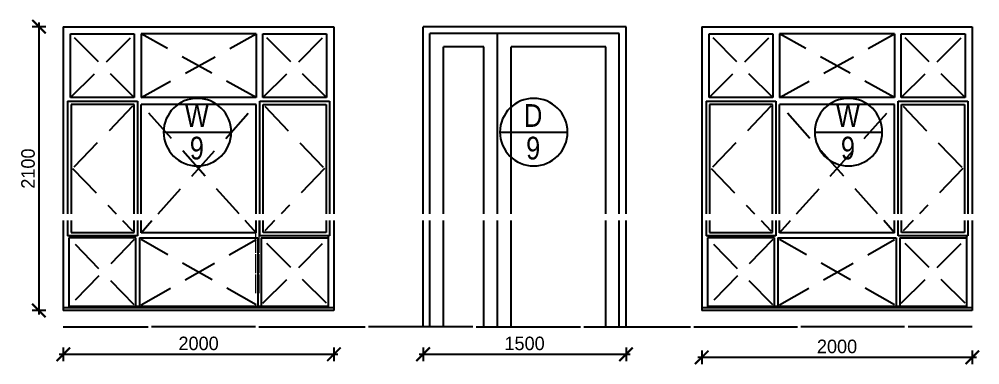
# Model space of a CAD drawing. Header units: millimetres. Extents: x -276609 to 1081398, y -453808 to 472098.
# Drawn here: x 505686 to 512787, y 157244 to 159801 of the extents above; entities that cross this region are included whole.
import ezdxf
from ezdxf.enums import TextEntityAlignment as Align

# ---------------------------------------------------------------- set-up
doc = ezdxf.new("R2010")
doc.units = ezdxf.units.MM
doc.header["$MEASUREMENT"] = 0
doc.linetypes.add('DASHED2', pattern=[0.375, 0.25, -0.125])
for name, color, linetype in [('A-Anno Tags', 6, 'Continuous'), ('A-Ele 10', 3, 'Continuous'), ('A-Elevation', 4, 'Continuous')]:
    doc.layers.add(name, color=color, linetype=linetype)
for name, color, linetype, lineweight in [('A-Detail Lines', 241, 'Continuous', 25), ('A-DTLS-Elevation', 4, 'Continuous', 25), ('ele l', 6, 'Continuous', 9)]:
    doc.layers.add(name, color=color, linetype=linetype, lineweight=lineweight)
doc.styles.add('RM-NAME', font='arial.ttf', dxfattribs={"width": 0.8})
doc.styles.get("Standard").update_dxf_attribs({"font": ''})
doc.styles.get('Standard').set_extended_font_data('Gill Sans MT')
doc.dimstyles.new('IIITD_WD_M @ 100', dxfattribs={"dimscale": 100, "dimtxt": 1, "dimasz": 1, "dimexe": 0.5, "dimexo": 0.25, "dimgap": 0.3, "dimtad": 1, "dimdec": 0, "dimrnd": 1, "dimzin": 0, "dimdsep": 46, "dimtxsty": 'Standard', "dimblk": 'ARCHTICK', "dimcen": 0.2, "dimdle": 0.3, "dimclrd": 256, "dimclre": 256, "dimclrt": 256, "dimadec": 0, "dimazin": 0, "dimtfac": 1, "dimtdec": 0, "dimtofl": 0, "dimtmove": 0, "dimatfit": 0, "dimfxl": 0.5, "dimfxlon": 1, "dimtolj": 1, "dimtzin": 0, "dimlwd": -1, "dimlwe": -1, "dimarcsym": 0})

# ---------------------------------------------------------------- blocks, each defined once
blk = doc.blocks.new('V_NO')
blk.add_line((250, 0), (-250, 0))
blk.add_circle((0, 0), 250)
at = {"style": 'RM-NAME', "width": 0.8}
for tag, p in [('D_W', (3.7, 39)), ('DW_NO', (3.7, -202))]:
    blk.add_attdef(tag, text='', height=168, dxfattribs=at).set_placement(p, align=Align.CENTER)
at = {"style": 'RM-NAME', "width": 0.8, "flags": 1}
for tag, p in [('WIDTH', (10.8, -444.6)), ('LINTEL_LVL', (10.8, -632.9)), ('SILL_LVL', (17.7, -868.7)), ('DOOR_MATERIAL', (17.7, -1117.4)), ('HINGES', (17.7, -1381)), ('HANDLE', (17.7, -1613.3)), ('LATCH', (17.7, -1911.6)), ('SWING', (17.7, -2141.7)), ('SPEC1', (17.7, -2422.8)), ('SPEC2', (17.7, -2647.2)), ('SPEC3', (17.7, -2900.7))]:
    blk.add_attdef(tag, text='', height=168, dxfattribs=at).set_placement(p, align=Align.CENTER)
blk = doc.blocks.new('wegtwtherhy')
at = {"layer": 'A-Detail Lines', "linetype": 'DASHED2', "ltscale": 1000}
for p, q in [((-91226, 101737.6), (-90755, 102208.6)), ((-90755, 101737.6), (-91226, 102208.6)), ((-89854.8, 101737.6), (-90705.2, 102208.6)), ((-90705.2, 101737.6), (-89854.8, 102208.6)), ((-89334, 101737.6), (-89805, 102208.6)), ((-89805, 101737.6), (-89334, 102208.6)), ((-90769, 101673.6), (-91211, 101212.6)), ((-89980.1, 100877.6), (-90705.2, 101687.6)), ((-90579.9, 100877.6), (-89854.8, 101687.6)), ((-89791, 101673.6), (-89349, 101212.6)), ((-91211, 101212.6), (-90889.8, 100877.6)), ((-89349, 101212.6), (-89670.2, 100877.6)), ((-90841.9, 100827.6), (-90769, 100751.6)), ((-90705.2, 100737.6), (-90624.6, 100827.6)), ((-89854.8, 100737.6), (-89935.3, 100827.6)), ((-89718.1, 100827.6), (-89791, 100751.6)), ((-90755, 100203.6), (-91226, 100687.2)), ((-90755, 100686.8), (-91226, 100203.6)), ((-89854.8, 100203.6), (-90705.2, 100687.6)), ((-90705.2, 100203.6), (-89854.8, 100687.6)), ((-89334, 100216.2), (-89805, 100687.2)), ((-89805, 100216.2), (-89334, 100687.2))]:
    blk.add_line(p, q, dxfattribs=at)
at = {"layer": 'A-Ele 10'}
for p, q in [((-91280, 102262.6), (-89280, 102262.6)), ((-91280, 102262.6), (-91280, 100877.6)), ((-89280, 102262.6), (-89280, 100877.6)), ((-91280, 100827.6), (-91280, 100162.6)), ((-89280, 100827.6), (-89280, 100162.6)), ((-89280, 100181.6), (-91280, 100181.6)), ((-89280, 100162.6), (-91280, 100162.6))]:
    blk.add_line(p, q, dxfattribs=at)
at = {"layer": 'A-Elevation'}
for p, q in [((-91226, 102208.6), (-90755, 102208.6)), ((-91226, 101737.6), (-91226, 102208.6)), ((-90755, 102208.6), (-90755, 101737.6)), ((-90705.2, 102208.6), (-90705.2, 101737.6)), ((-89854.8, 102208.6), (-90705.2, 102208.6)), ((-89854.8, 102208.6), (-89854.8, 101737.6)), ((-89805, 102208.6), (-89334, 102208.6)), ((-89805, 101737.6), (-89805, 102208.6)), ((-89334, 102208.6), (-89334, 101737.6)), ((-91248, 101710.6), (-90732, 101710.6)), ((-91248, 101710.6), (-91248, 100877.6)), ((-90755, 101737.6), (-91226, 101737.6)), ((-90732, 101710.6), (-90732, 100877.6)), ((-89854.8, 101737.6), (-90705.2, 101737.6)), ((-89828, 101710.6), (-89312, 101710.6)), ((-89828, 100877.6), (-89828, 101710.6)), ((-89334, 101737.6), (-89805, 101737.6)), ((-89312, 101710.6), (-89312, 100877.6)), ((-90757, 101685.6), (-91223, 101685.6)), ((-91223, 101685.6), (-91223, 100877.6)), ((-90757, 100877.6), (-90757, 101685.6)), ((-89854.8, 101687.6), (-90705.2, 101687.6)), ((-90705.2, 100877.6), (-90705.2, 101687.6)), ((-89854.8, 100877.6), (-89854.8, 101687.6)), ((-89803, 101685.6), (-89337, 101685.6)), ((-89803, 100877.6), (-89803, 101685.6)), ((-89337, 101685.6), (-89337, 100877.6)), ((-91248, 100827.6), (-91248, 100714.6)), ((-91223, 100827.6), (-91223, 100739.6)), ((-90757, 100739.6), (-90757, 100827.6)), ((-90732, 100827.6), (-90732, 100714.6)), ((-90705.2, 100737.6), (-90705.2, 100827.6)), ((-89854.8, 100737.6), (-89854.8, 100827.6)), ((-89828, 100714.6), (-89828, 100827.6)), ((-89803, 100739.6), (-89803, 100827.6)), ((-89337, 100827.6), (-89337, 100739.6)), ((-89312, 100827.6), (-89312, 100714.6)), ((-90732, 100714.6), (-91248, 100714.6)), ((-91238, 100699.2), (-91238, 100191.6)), ((-90743, 100699.2), (-91238, 100699.2)), ((-91223, 100739.6), (-90757, 100739.6)), ((-90743, 100191.6), (-90743, 100699.2)), ((-90717, 100699.6), (-90717, 100191.6)), ((-90717, 100699.6), (-89843, 100699.6)), ((-89854.8, 100737.6), (-90705.2, 100737.6)), ((-89843, 100699.6), (-89843, 100191.6)), ((-89312, 100714.6), (-89828, 100714.6)), ((-89817, 100699.6), (-89817, 100191.6)), ((-89817, 100699.6), (-89322, 100699.6)), ((-89337, 100739.6), (-89803, 100739.6)), ((-89322, 100714.6), (-89322, 100191.6)), ((-89322, 100191.6), (-91238, 100191.6))]:
    blk.add_line(p, q, dxfattribs=at)
blk = doc.blocks.new('trhtrjjyukyi')
at = {"layer": 'A-DTLS-Elevation'}
for p, q in [((-81740, 93677.6), (-81740, 95012.6)), ((-81740, 95012.6), (-80340, 95012.6)), ((-80840, 93677.6), (-80840, 95012.6)), ((-80340, 93677.6), (-80340, 95012.6)), ((-81640, 93677.6), (-81640, 94912.6)), ((-81640, 94912.6), (-80940, 94912.6)), ((-80940, 93677.6), (-80940, 94912.6)), ((-80740, 93677.6), (-80740, 94912.6)), ((-80740, 94912.6), (-80440, 94912.6)), ((-80440, 93677.6), (-80440, 94912.6)), ((-81740, 92842.6), (-81740, 93627.6)), ((-81640, 92842.6), (-81640, 93627.6)), ((-80940, 92842.6), (-80940, 93627.6)), ((-80840, 92842.6), (-80840, 93627.6)), ((-80740, 92842.6), (-80740, 93627.6)), ((-80440, 92842.6), (-80440, 93627.6)), ((-80340, 92842.6), (-80340, 93627.6))]:
    blk.add_line(p, q, dxfattribs=at)
at = {"layer": 'A-Ele 10'}
for p, q in [((-81790, 93677.6), (-81790, 95062.6)), ((-81790, 95062.6), (-80290, 95062.6)), ((-80290, 93677.6), (-80290, 95062.6)), ((-81790, 92842.6), (-81790, 93627.6)), ((-80290, 92842.6), (-80290, 93627.6))]:
    blk.add_line(p, q, dxfattribs=at)
blk = doc.blocks.new('_ArchTick')
at = {"color": 0, "linetype": 'ByBlock', "const_width": 0.15}
blk.add_lwpolyline([(-0.5, -0.5), (0.5, 0.5)], dxfattribs=at)
blk = doc.blocks.new('*D417')
at = {"layer": 'A-Detail Lines', "transparency": 16777216}
for p, q in [((505881.5, 159745.8), (505781.5, 159745.8)), ((505831.5, 159775.8), (505831.5, 157615.8)), ((505881.5, 157645.8), (505781.5, 157645.8))]:
    blk.add_line(p, q, dxfattribs=at)
at = {"layer": 'A-Detail Lines', "transparency": 16777216, "xscale": 100, "yscale": 100, "zscale": 100}
for p, rotation in [((505831.5, 159745.8), 90), ((505831.5, 157645.8), 270)]:
    blk.add_blockref('_ArchTick', p, dxfattribs=dict(at, rotation=rotation))
at = {"layer": 'A-Detail Lines', "transparency": 16777216, "insert": (505751.5, 158695.8), "char_height": 100, "attachment_point": 5, "rotation": 90}
blk.add_mtext('\\A1;2100', dxfattribs=at)
blk = doc.blocks.new('*D418')
at = {"layer": 'A-Detail Lines', "transparency": 16777216}
for p, q in [((506011.9, 157372), (506011.9, 157272)), ((508011.9, 157372), (508011.9, 157272)), ((505981.9, 157322), (508041.9, 157322))]:
    blk.add_line(p, q, dxfattribs=at)
at = {"layer": 'A-Detail Lines', "transparency": 16777216, "xscale": 100, "yscale": 100, "zscale": 100, "rotation": 180}
blk.add_blockref('_ArchTick', (506011.9, 157322), dxfattribs=at)
at = {"layer": 'A-Detail Lines', "transparency": 16777216, "xscale": 100, "yscale": 100, "zscale": 100}
blk.add_blockref('_ArchTick', (508011.9, 157322), dxfattribs=at)
at = {"layer": 'A-Detail Lines', "transparency": 16777216, "insert": (507011.9, 157402), "char_height": 100, "attachment_point": 5}
blk.add_mtext('\\A1;2000', dxfattribs=at)
blk = doc.blocks.new('*D419')
at = {"layer": 'A-Detail Lines', "transparency": 16777216}
for p, q in [((508671.9, 157372), (508671.9, 157272)), ((510171.9, 157372), (510171.9, 157272)), ((508641.9, 157322), (510201.9, 157322))]:
    blk.add_line(p, q, dxfattribs=at)
at = {"layer": 'A-Detail Lines', "transparency": 16777216, "xscale": 100, "yscale": 100, "zscale": 100, "rotation": 180}
blk.add_blockref('_ArchTick', (508671.9, 157322), dxfattribs=at)
at = {"layer": 'A-Detail Lines', "transparency": 16777216, "xscale": 100, "yscale": 100, "zscale": 100}
blk.add_blockref('_ArchTick', (510171.9, 157322), dxfattribs=at)
at = {"layer": 'A-Detail Lines', "transparency": 16777216, "insert": (509421.9, 157402), "char_height": 100, "attachment_point": 5}
blk.add_mtext('\\A1;1500', dxfattribs=at)
blk = doc.blocks.new('*D420')
at = {"layer": 'A-Detail Lines', "transparency": 16777216}
for p, q in [((510701.9, 157299.5), (512761.9, 157299.5)), ((510731.9, 157349.5), (510731.9, 157249.5)), ((512731.9, 157349.5), (512731.9, 157249.5))]:
    blk.add_line(p, q, dxfattribs=at)
at = {"layer": 'A-Detail Lines', "transparency": 16777216, "xscale": 100, "yscale": 100, "zscale": 100, "rotation": 180}
blk.add_blockref('_ArchTick', (510731.9, 157299.5), dxfattribs=at)
at = {"layer": 'A-Detail Lines', "transparency": 16777216, "xscale": 100, "yscale": 100, "zscale": 100}
blk.add_blockref('_ArchTick', (512731.9, 157299.5), dxfattribs=at)
at = {"layer": 'A-Detail Lines', "transparency": 16777216, "insert": (511731.9, 157379.5), "char_height": 100, "attachment_point": 5}
blk.add_mtext('\\A1;2000', dxfattribs=at)

msp = doc.modelspace()

# ---------------------------------------------------------------- linework, layer by layer
at = {"layer": 'A-Ele 10'}
for p, q in [((506011.9, 157525.8), (506639.8, 157525.8)), ((507432, 157525.8), (506664.8, 157525.8)), ((507457, 157525.8), (508243.2, 157525.8)), ((509039.7, 157525.8), (508268.2, 157525.8)), ((509064.7, 157525.8), (509836.1, 157525.8)), ((509861.1, 157525.8), (510647.4, 157525.8)), ((510672.4, 157525.8), (511439.5, 157525.8)), ((512231.7, 157525.8), (511464.5, 157525.8)), ((512731.9, 157525.8), (512256.7, 157525.8))]:
    msp.add_line(p, q, dxfattribs=at)
at = {"layer": 'A-Elevation'}
msp.add_line((510731.9, 159745.8), (510731.9, 157645.8), dxfattribs=at)
at = {"layer": 'ele l'}
for p, q in [((507432, 158310.8), (507432, 158073.3)), ((507457, 158310.8), (507457, 158073.3)), ((507432, 158063.3), (507432, 157923.3)), ((507457, 158063.3), (507457, 157923.3)), ((507432, 157913.3), (507432, 157773.3)), ((507457, 157913.3), (507457, 157773.3))]:
    msp.add_line(p, q, dxfattribs=at)

# ---------------------------------------------------------------- block references
at = {"layer": 'A-Anno Tags'}
ref = msp.add_blockref('V_NO', (507003.3, 158965.6), dxfattribs=dict(at, xscale=-1))
ref.add_attrib('D_W', 'W', dxfattribs={"layer": '0', "height": 168, "style": 'RM-NAME', "width": 0.8}).set_placement((506999.4, 159004.6), align=Align.CENTER)
ref.add_attrib('DW_NO', '9', dxfattribs={"layer": '0', "height": 168, "style": 'RM-NAME', "width": 0.8}).set_placement((506999.2, 158763.6), align=Align.CENTER)
ref = msp.add_blockref('V_NO', (509489.7, 158965.6), dxfattribs=dict(at, xscale=-1))
ref.add_attrib('D_W', 'D', dxfattribs={"layer": '0', "height": 168, "style": 'RM-NAME', "width": 0.8}).set_placement((509485.8, 159004.6), align=Align.CENTER)
ref.add_attrib('DW_NO', '9', dxfattribs={"layer": '0', "height": 168, "style": 'RM-NAME', "width": 0.8}).set_placement((509485.6, 158763.6), align=Align.CENTER)
ref = msp.add_blockref('V_NO', (511816.6, 158965.6), dxfattribs=dict(at, xscale=-1))
ref.add_attrib('D_W', 'W', dxfattribs={"layer": '0', "height": 168, "style": 'RM-NAME', "width": 0.8}).set_placement((511812.8, 159004.6), align=Align.CENTER)
ref.add_attrib('DW_NO', '9', dxfattribs={"layer": '0', "height": 168, "style": 'RM-NAME', "width": 0.8}).set_placement((511812.6, 158763.6), align=Align.CENTER)
at = {"layer": 'A-Elevation'}
for p in [(597291.9, 57483.2), (602011.9, 57483.2)]:
    msp.add_blockref('wegtwtherhy', p, dxfattribs=at)
at = {"layer": 'A-Elevation', "xscale": -1}
msp.add_blockref('trhtrjjyukyi', (428381.9, 64683.2), dxfattribs=at)

# ---------------------------------------------------------------- dimensions: what is measured, and where the dimension line sits
at = {"layer": 'A-Detail Lines'}
dim = msp.add_linear_dim(base=(505831.5, 157645.8), p1=(506343.4, 159745.8), p2=(506343.4, 157645.8), angle=90, dimstyle='IIITD_WD_M @ 100', dxfattribs=at)
dim.commit()
dim.dimension.update_dxf_attribs({"geometry": '*D417', "text_midpoint": (505751.5, 158695.8)})
for base, p1, p2, picture, middle in [((508011.9, 157322), (506011.9, 157645.8), (508011.9, 157645.8), '*D418', (507011.9, 157402)), ((512731.9, 157299.5), (510731.9, 157645.8), (512731.9, 157645.8), '*D420', (511731.9, 157379.5)), ((510171.9, 157322), (508671.9, 157525.8), (510171.9, 157525.8), '*D419', (509421.9, 157402))]:
    dim = msp.add_linear_dim(base=base, p1=p1, p2=p2, dimstyle='IIITD_WD_M @ 100', dxfattribs=at)
    dim.commit()
    dim.dimension.update_dxf_attribs({"geometry": picture, "text_midpoint": middle})

doc.saveas('drawing.dxf')
